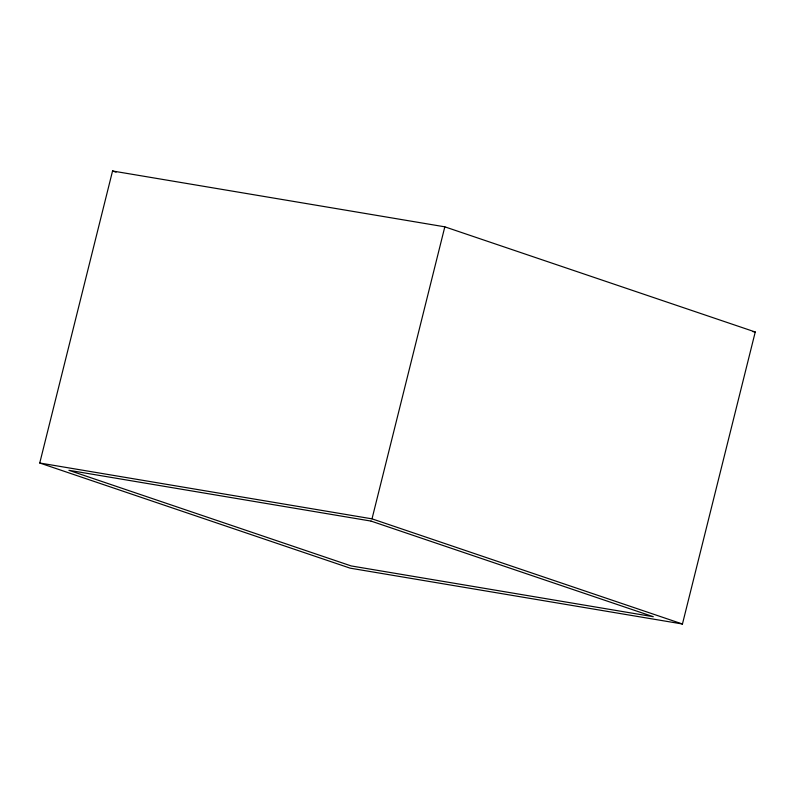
<?xml version="1.0" encoding="UTF-8"?>
<svg xmlns="http://www.w3.org/2000/svg" width="795" height="795" viewBox="0 0 795 795"><rect width="100%" height="100%" fill="white"/><g stroke="black" fill="none" stroke-linecap="round" stroke-linejoin="round"><path stroke-width="1.19" d="M39.75 463.008L112.552 170.995L444.822 226.833L755.25 331.992L682.448 624.005L350.178 568.167L39.75 463.008L372.01 518.847L682.448 624.005M372.01 518.847L444.822 226.833M752.805 331.585L755.25 331.992M112.552 170.995L116.08 172.187M371.026 521.083L68.897 470.302L351.171 565.931L653.301 616.711L371.026 521.083"/></g></svg>
